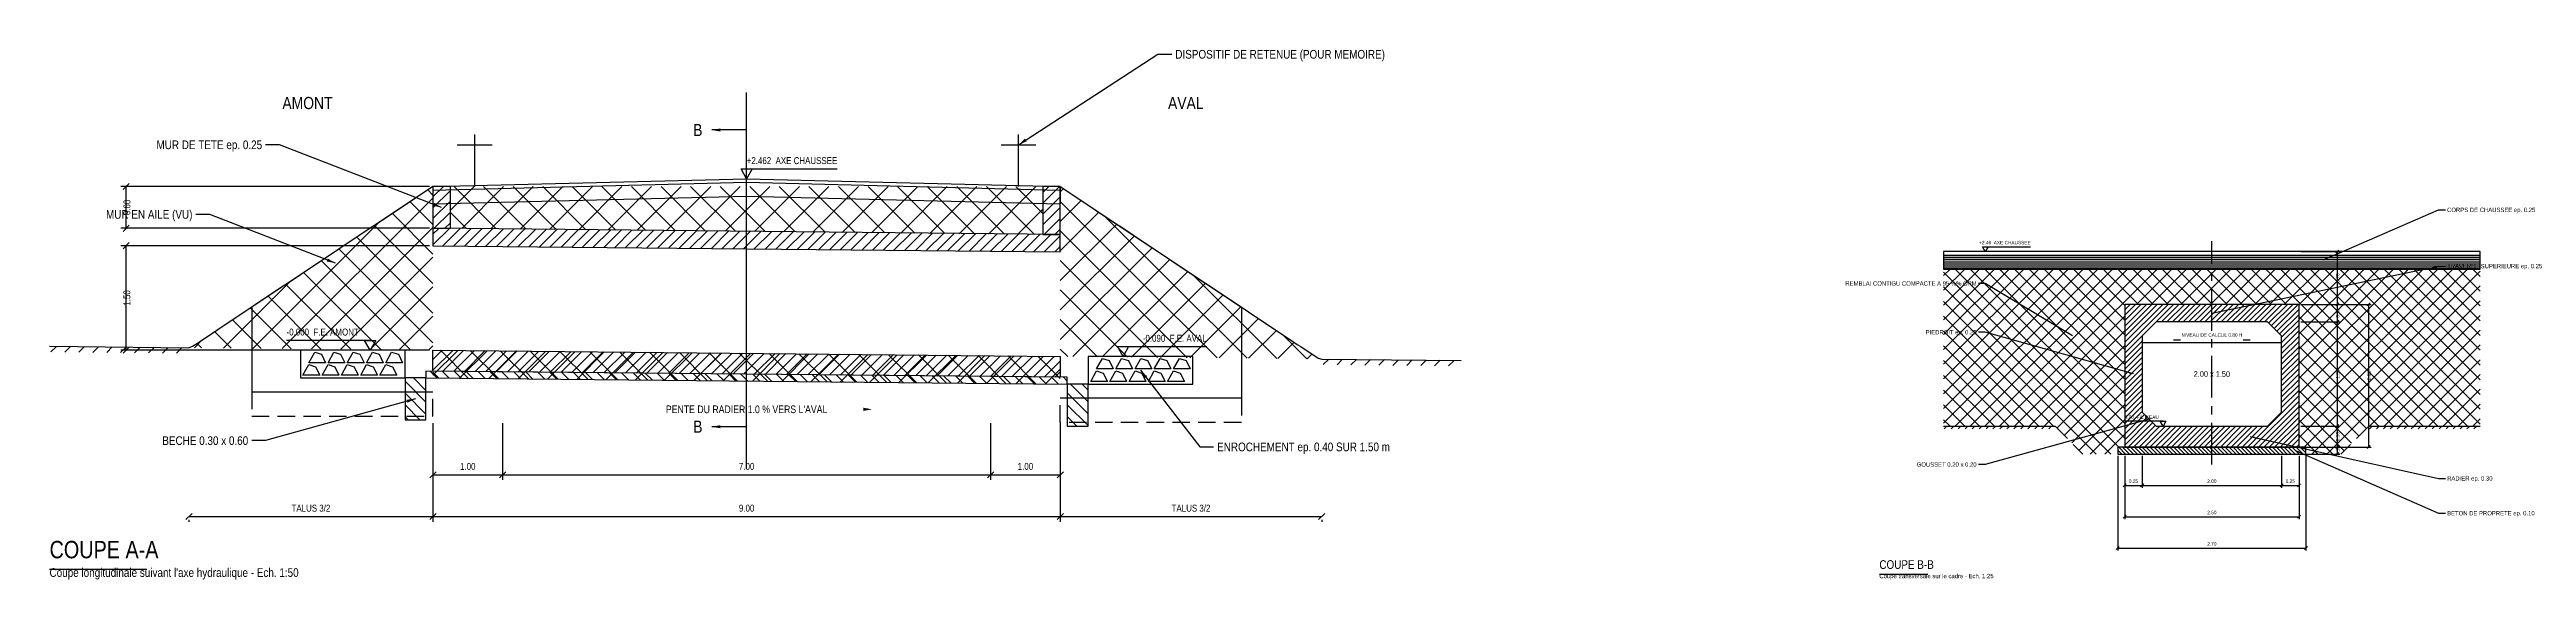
# Model space of a CAD drawing. Extents: x 0 to 110, y 0 to 23.
# Drawn here: x 22.61 to 58.14, y 0 to 7.61 of the extents above; entities that cross this region are included whole.
import ezdxf
from ezdxf.enums import TextEntityAlignment as Align

# ---------------------------------------------------------------- set-up
doc = ezdxf.new("R2010")
doc.units = 0
doc.linetypes.add('AXE', pattern=[0.96, 0.6, -0.12, 0.12, -0.12])
doc.linetypes.add('TIRETS', pattern=[0.37, 0.25, -0.12])
for name, color, linetype in [('01_AXES', 1, 'AXE'), ('02_BETON', 7, 'CONTINUOUS'), ('03_BETON_CACHE', 8, 'TIRETS'), ('04_HACHURES', 9, 'CONTINUOUS'), ('05_TERRAIN', 3, 'CONTINUOUS'), ('06_REMBLAI', 42, 'CONTINUOUS'), ('07_CHAUSSEE', 8, 'CONTINUOUS'), ('10_COTATION', 4, 'CONTINUOUS'), ('11_TEXTE', 7, 'CONTINUOUS'), ('13_EAU', 5, 'CONTINUOUS'), ('14_ENROCHEMENT', 8, 'CONTINUOUS'), ('15_VU_ARRIERE', 8, 'CONTINUOUS')]:
    doc.layers.add(name, color=color, linetype=linetype)
doc.styles.get("Standard").update_dxf_attribs({"font": 'txt', "width": 0.85})

msp = doc.modelspace()

# ---------------------------------------------------------------- linework, layer by layer
at = {"layer": '01_AXES'}
for p, q in [((32.6075, 1.595), (32.6075, 7.0575)), ((32.6075, 6.4575), (32.1075, 6.4575)), ((32.6075, 2.195), (32.6075, 6.4575)), ((53.6275, 1.6525), (53.6275, 4.86)), ((32.6075, 2.195), (32.1075, 2.195))]:
    msp.add_line(p, q, dxfattribs=at)
at = {"layer": '02_BETON'}
for points in [[(28.1075, 5.045), (28.3575, 5.045), (28.3575, 5.645), (28.1075, 5.645)], [(36.8575, 4.955), (37.1075, 4.955), (37.1075, 5.645), (36.8575, 5.645)], [(28.1075, 4.795), (37.1075, 4.705), (37.1075, 4.955), (28.1075, 5.045)], [(52.3775, 1.9025), (54.8775, 1.9025), (54.8775, 3.9525), (52.3775, 3.9525)], [(52.6275, 2.4025), (52.8275, 2.2025), (54.4275, 2.2025), (54.6275, 2.4025), (54.6275, 3.5025), (54.4275, 3.7025), (52.8275, 3.7025), (52.6275, 3.5025)], [(28.1075, 3.295), (37.1075, 3.205), (37.1075, 2.905), (28.1075, 2.995)], [(27.7075, 2.295), (28.0075, 2.295), (28.0075, 2.895), (27.7075, 2.895)], [(28.0075, 2.895), (37.2075, 2.805), (37.2075, 2.905), (28.0075, 2.995)], [(37.2075, 2.205), (37.5075, 2.205), (37.5075, 2.805), (37.2075, 2.805)], [(52.2775, 1.8025), (54.9775, 1.8025), (54.9775, 1.9025), (52.2775, 1.9025)]]:
    msp.add_lwpolyline(points, close=True, dxfattribs=at)
at = {"layer": '03_BETON_CACHE'}
for points in [[(25.509424, 2.695), (25.509424, 2.345), (28.1075, 2.345), (28.1075, 2.695)], [(39.705576, 2.605), (39.705576, 2.255), (37.1075, 2.255), (37.1075, 2.605)], [(51.3775, 2.2025), (51.7775, 1.8025)], [(55.8775, 2.2025), (55.4775, 1.8025)]]:
    msp.add_lwpolyline(points, dxfattribs=at)
at = {"layer": '04_HACHURES'}
for p, q in [((28.1075, 5.495036), (28.257464, 5.645)), ((28.1075, 5.339472), (28.3575, 5.589472)), ((28.1075, 5.183909), (28.3575, 5.433909)), ((36.8575, 5.405036), (37.097464, 5.645)), ((36.8575, 5.560599), (36.941901, 5.645)), ((36.8575, 5.249472), (37.1075, 5.499472)), ((36.8575, 5.093909), (37.1075, 5.343909)), ((28.1075, 4.961028), (28.190641, 5.044169)), ((28.1075, 4.805464), (28.344664, 5.042628)), ((28.124155, 5.045), (28.3575, 5.278345)), ((28.251163, 4.793563), (28.498687, 5.041088)), ((28.279718, 5.045), (28.3575, 5.122782)), ((28.405186, 4.792023), (28.652711, 5.039548)), ((28.559209, 4.790483), (28.806734, 5.038008)), ((28.713232, 4.788943), (28.960757, 5.036467)), ((28.867256, 4.787402), (29.11478, 5.034927)), ((29.021279, 4.785862), (29.268804, 5.033387)), ((29.175302, 4.784322), (29.422827, 5.031847)), ((29.329325, 4.782782), (29.57685, 5.030306)), ((29.483349, 4.781242), (29.730873, 5.028766)), ((29.637372, 4.779701), (29.884897, 5.027226)), ((29.791395, 4.778161), (30.03892, 5.025686)), ((29.945418, 4.776621), (30.192943, 5.024146)), ((30.099442, 4.775081), (30.346966, 5.022605)), ((30.253465, 4.77354), (30.50099, 5.021065)), ((30.407488, 4.772), (30.655013, 5.019525)), ((30.561511, 4.77046), (30.809036, 5.017985)), ((30.715535, 4.76892), (30.963059, 5.016444)), ((30.869558, 4.767379), (31.117083, 5.014904)), ((31.023581, 4.765839), (31.271106, 5.013364)), ((31.177605, 4.764299), (31.425129, 5.011824)), ((31.331628, 4.762759), (31.579153, 5.010283)), ((31.485651, 4.761218), (31.733176, 5.008743)), ((31.639674, 4.759678), (31.887199, 5.007203)), ((31.793698, 4.758138), (32.041222, 5.005663)), ((31.947721, 4.756598), (32.195246, 5.004123)), ((32.101744, 4.755058), (32.349269, 5.002582)), ((32.255767, 4.753517), (32.503292, 5.001042)), ((32.409791, 4.751977), (32.657315, 4.999502)), ((32.563814, 4.750437), (32.811339, 4.997962)), ((32.717837, 4.748897), (32.965362, 4.996421)), ((32.87186, 4.747356), (33.119385, 4.994881)), ((33.025884, 4.745816), (33.273408, 4.993341)), ((33.179907, 4.744276), (33.427432, 4.991801)), ((33.33393, 4.742736), (33.581455, 4.99026)), ((33.487953, 4.741195), (33.735478, 4.98872)), ((33.641977, 4.739655), (33.889501, 4.98718)), ((33.796, 4.738115), (34.043525, 4.98564)), ((33.950023, 4.736575), (34.197548, 4.9841)), ((34.104046, 4.735035), (34.351571, 4.982559)), ((34.25807, 4.733494), (34.505594, 4.981019)), ((34.412093, 4.731954), (34.659618, 4.979479)), ((34.566116, 4.730414), (34.813641, 4.977939)), ((34.720139, 4.728874), (34.967664, 4.976398)), ((34.874163, 4.727333), (35.121687, 4.974858)), ((36.874155, 4.955), (37.1075, 5.188345)), ((37.029718, 4.955), (37.1075, 5.032782)), ((35.028186, 4.725793), (35.275711, 4.973318)), ((35.182209, 4.724253), (35.429734, 4.971778)), ((35.336233, 4.722713), (35.583757, 4.970237)), ((35.490256, 4.721172), (35.737781, 4.968697)), ((35.644279, 4.719632), (35.891804, 4.967157)), ((35.798302, 4.718092), (36.045827, 4.965617)), ((35.952326, 4.716552), (36.19985, 4.964076)), ((36.106349, 4.715012), (36.353874, 4.962536)), ((36.260372, 4.713471), (36.507897, 4.960996)), ((36.414395, 4.711931), (36.66192, 4.959456)), ((36.568419, 4.710391), (36.815943, 4.957916)), ((36.722442, 4.708851), (36.969967, 4.956375)), ((36.876465, 4.70731), (37.1075, 4.938345)), ((37.030488, 4.70577), (37.1075, 4.782782)), ((52.3775, 3.252696), (53.077304, 3.9525)), ((52.3775, 3.330478), (52.999522, 3.9525)), ((52.3775, 3.40826), (52.92174, 3.9525)), ((52.3775, 3.486042), (52.843958, 3.9525)), ((52.3775, 3.563823), (52.766177, 3.9525)), ((52.3775, 3.641605), (52.688395, 3.9525)), ((52.3775, 3.719387), (52.610613, 3.9525)), ((52.3775, 3.797169), (52.532831, 3.9525)), ((52.3775, 3.87495), (52.45505, 3.9525)), ((52.905085, 3.7025), (53.155085, 3.9525)), ((52.982867, 3.7025), (53.232867, 3.9525)), ((53.060649, 3.7025), (53.310649, 3.9525)), ((53.138431, 3.7025), (53.388431, 3.9525)), ((53.216212, 3.7025), (53.466212, 3.9525)), ((53.293994, 3.7025), (53.543994, 3.9525)), ((53.371776, 3.7025), (53.621776, 3.9525)), ((53.449558, 3.7025), (53.699558, 3.9525)), ((53.527339, 3.7025), (53.777339, 3.9525)), ((53.605121, 3.7025), (53.855121, 3.9525)), ((53.682903, 3.7025), (53.932903, 3.9525)), ((53.760685, 3.7025), (54.010685, 3.9525)), ((53.838466, 3.7025), (54.088466, 3.9525)), ((53.916248, 3.7025), (54.166248, 3.9525)), ((53.99403, 3.7025), (54.24403, 3.9525)), ((54.071812, 3.7025), (54.321812, 3.9525)), ((54.149593, 3.7025), (54.399593, 3.9525)), ((54.227375, 3.7025), (54.477375, 3.9525)), ((54.305157, 3.7025), (54.555157, 3.9525)), ((54.382938, 3.7025), (54.632938, 3.9525)), ((54.44411, 3.68589), (54.71072, 3.9525)), ((54.483001, 3.646999), (54.788502, 3.9525)), ((54.521892, 3.608108), (54.866284, 3.9525)), ((54.560783, 3.569217), (54.8775, 3.885935)), ((54.599674, 3.530326), (54.8775, 3.808153)), ((54.6275, 3.480371), (54.8775, 3.730371)), ((54.6275, 3.402589), (54.8775, 3.652589)), ((54.6275, 3.324808), (54.8775, 3.574808)), ((28.1075, 3.161028), (28.240146, 3.293674)), ((28.1075, 3.005464), (28.394169, 3.292133)), ((28.251163, 2.993563), (28.548192, 3.290593)), ((28.405186, 2.992023), (28.702216, 3.289053)), ((28.559209, 2.990483), (28.856239, 3.287513)), ((28.713232, 2.988943), (29.010262, 3.285972)), ((28.867256, 2.987402), (29.164285, 3.284432)), ((29.021279, 2.985862), (29.318309, 3.282892)), ((29.175302, 2.984322), (29.472332, 3.281352)), ((29.329325, 2.982782), (29.626355, 3.279811)), ((29.483349, 2.981242), (29.780378, 3.278271)), ((29.637372, 2.979701), (29.934402, 3.276731)), ((29.791395, 2.978161), (30.088425, 3.275191)), ((29.945418, 2.976621), (30.242448, 3.273651)), ((30.099442, 2.975081), (30.396471, 3.27211)), ((30.253465, 2.97354), (30.550495, 3.27057)), ((30.407488, 2.972), (30.704518, 3.26903)), ((30.561511, 2.97046), (30.858541, 3.26749)), ((30.715535, 2.96892), (31.012564, 3.265949)), ((30.869558, 2.967379), (31.166588, 3.264409)), ((31.023581, 2.965839), (31.320611, 3.262869)), ((31.177605, 2.964299), (31.474634, 3.261329)), ((31.331628, 2.962759), (31.628657, 3.259788)), ((31.485651, 2.961218), (31.782681, 3.258248)), ((31.639674, 2.959678), (31.936704, 3.256708)), ((31.793698, 2.958138), (32.090727, 3.255168)), ((31.947721, 2.956598), (32.244751, 3.253627)), ((32.101744, 2.955058), (32.398774, 3.252087)), ((32.255767, 2.953517), (32.552797, 3.250547)), ((32.409791, 2.951977), (32.70682, 3.249007)), ((32.563814, 2.950437), (32.860844, 3.247467)), ((32.717837, 2.948897), (33.014867, 3.245926)), ((32.87186, 2.947356), (33.16889, 3.244386)), ((33.025884, 2.945816), (33.322913, 3.242846)), ((33.179907, 2.944276), (33.476937, 3.241306)), ((33.33393, 2.942736), (33.63096, 3.239765)), ((33.487953, 2.941195), (33.784983, 3.238225)), ((33.641977, 2.939655), (33.939006, 3.236685)), ((33.796, 2.938115), (34.09303, 3.235145)), ((33.950023, 2.936575), (34.247053, 3.233604)), ((34.104046, 2.935035), (34.401076, 3.232064)), ((34.25807, 2.933494), (34.555099, 3.230524)), ((34.412093, 2.931954), (34.709123, 3.228984)), ((34.566116, 2.930414), (34.863146, 3.227444)), ((34.720139, 2.928874), (35.017169, 3.225903)), ((34.874163, 2.927333), (35.171192, 3.224363)), ((35.028186, 2.925793), (35.325216, 3.222823)), ((35.182209, 2.924253), (35.479239, 3.221283)), ((35.336233, 2.922713), (35.633262, 3.219742)), ((35.490256, 2.921172), (35.787285, 3.218202)), ((35.644279, 2.919632), (35.941309, 3.216662)), ((35.798302, 2.918092), (36.095332, 3.215122)), ((35.952326, 2.916552), (36.249355, 3.213581)), ((36.106349, 2.915012), (36.403379, 3.212041)), ((36.260372, 2.913471), (36.557402, 3.210501)), ((36.414395, 2.911931), (36.711425, 3.208961)), ((36.568419, 2.910391), (36.865448, 3.207421)), ((36.722442, 2.908851), (37.019472, 3.20588)), ((52.3775, 3.174915), (52.6275, 3.424915)), ((52.3775, 3.097133), (52.6275, 3.347133)), ((52.3775, 3.019351), (52.6275, 3.269351)), ((54.6275, 3.247026), (54.8775, 3.497026)), ((54.6275, 3.169244), (54.8775, 3.419244)), ((54.6275, 3.091462), (54.8775, 3.341462)), ((54.6275, 3.013681), (54.8775, 3.263681)), ((28.0075, 2.546926), (27.7075, 2.846926)), ((28.0075, 2.716632), (27.829132, 2.895)), ((28.0075, 2.886338), (27.998838, 2.895)), ((28.170134, 2.893409), (28.069146, 2.994397)), ((28.341516, 2.891732), (28.240529, 2.99272)), ((28.512899, 2.890056), (28.411911, 2.991044)), ((28.684281, 2.888379), (28.583293, 2.989367)), ((28.855663, 2.886703), (28.754675, 2.987691)), ((29.027045, 2.885026), (28.926057, 2.986014)), ((29.198427, 2.88335), (29.09744, 2.984338)), ((29.36981, 2.881673), (29.268822, 2.982661)), ((29.541192, 2.879996), (29.440204, 2.980984)), ((29.712574, 2.87832), (29.611586, 2.979308)), ((29.883956, 2.876643), (29.782968, 2.977631)), ((30.055338, 2.874967), (29.95435, 2.975955)), ((30.226721, 2.87329), (30.125733, 2.974278)), ((30.398103, 2.871614), (30.297115, 2.972602)), ((30.569485, 2.869937), (30.468497, 2.970925)), ((30.740867, 2.868261), (30.639879, 2.969248)), ((30.912249, 2.866584), (30.811261, 2.967572)), ((31.083632, 2.864907), (30.982644, 2.965895)), ((31.255014, 2.863231), (31.154026, 2.964219)), ((31.426396, 2.861554), (31.325408, 2.962542)), ((31.597778, 2.859878), (31.49679, 2.960866)), ((31.76916, 2.858201), (31.668172, 2.959189)), ((31.940543, 2.856525), (31.839555, 2.957513)), ((32.111925, 2.854848), (32.010937, 2.955836)), ((32.283307, 2.853171), (32.182319, 2.954159)), ((32.454689, 2.851495), (32.353701, 2.952483)), ((32.626071, 2.849818), (32.525083, 2.950806)), ((32.797453, 2.848142), (32.696466, 2.94913)), ((32.968836, 2.846465), (32.867848, 2.947453)), ((33.140218, 2.844789), (33.03923, 2.945777)), ((33.3116, 2.843112), (33.210612, 2.9441)), ((33.482982, 2.841435), (33.381994, 2.942423)), ((33.654364, 2.839759), (33.553377, 2.940747)), ((33.825747, 2.838082), (33.724759, 2.93907)), ((33.997129, 2.836406), (33.896141, 2.937394)), ((34.168511, 2.834729), (34.067523, 2.935717)), ((34.339893, 2.833053), (34.238905, 2.934041)), ((34.511275, 2.831376), (34.410287, 2.932364)), ((34.682658, 2.8297), (34.58167, 2.930687)), ((34.85404, 2.828023), (34.753052, 2.929011)), ((35.025422, 2.826346), (34.924434, 2.927334)), ((35.196804, 2.82467), (35.095816, 2.925658)), ((35.368186, 2.822993), (35.267198, 2.923981)), ((35.539569, 2.821317), (35.438581, 2.922305)), ((35.710951, 2.81964), (35.609963, 2.920628)), ((35.882333, 2.817964), (35.781345, 2.918952)), ((36.053715, 2.816287), (35.952727, 2.917275)), ((36.225097, 2.81461), (36.124109, 2.915598)), ((36.39648, 2.812934), (36.295492, 2.913922)), ((36.567862, 2.811257), (36.466874, 2.912245)), ((36.739244, 2.809581), (36.638256, 2.910569)), ((36.910626, 2.807904), (36.809638, 2.908892)), ((36.876465, 2.90731), (37.1075, 3.138345)), ((37.082008, 2.806228), (36.98102, 2.907216)), ((37.030488, 2.90577), (37.1075, 2.982782)), ((37.2075, 2.850442), (37.152403, 2.905539)), ((52.3775, 2.941569), (52.6275, 3.191569)), ((52.3775, 2.863788), (52.6275, 3.113788)), ((52.3775, 2.786006), (52.6275, 3.036006)), ((52.3775, 2.708224), (52.6275, 2.958224)), ((52.3775, 2.630442), (52.6275, 2.880442)), ((54.6275, 2.935899), (54.8775, 3.185899)), ((54.6275, 2.858117), (54.8775, 3.108117)), ((54.6275, 2.780335), (54.8775, 3.030335)), ((54.6275, 2.702554), (54.8775, 2.952554)), ((54.6275, 2.624772), (54.8775, 2.874772)), ((28.0075, 2.377221), (27.7075, 2.677221)), ((27.920015, 2.295), (27.7075, 2.507515)), ((37.5075, 2.380736), (37.2075, 2.680736)), ((37.5075, 2.21103), (37.2075, 2.51103)), ((37.5075, 2.550442), (37.252942, 2.805)), ((37.5075, 2.720147), (37.422647, 2.805)), ((52.3775, 2.552661), (52.6275, 2.802661)), ((52.3775, 2.474879), (52.6275, 2.724879)), ((52.3775, 2.397097), (52.6275, 2.647097)), ((52.3775, 2.319315), (52.6275, 2.569315)), ((52.3775, 2.241534), (52.6275, 2.491534)), ((54.138573, 1.9025), (54.8775, 2.641427)), ((54.216355, 1.9025), (54.8775, 2.563645)), ((54.6275, 2.54699), (54.8775, 2.79699)), ((54.6275, 2.469208), (54.8775, 2.719208)), ((27.75031, 2.295), (27.7075, 2.33781)), ((37.343825, 2.205), (37.2075, 2.341325)), ((52.3775, 2.163752), (52.6275, 2.413752)), ((52.3775, 2.08597), (52.660765, 2.369235)), ((52.3775, 2.008188), (52.699656, 2.330344)), ((52.3775, 1.930407), (52.738547, 2.291453)), ((52.427375, 1.9025), (52.777438, 2.252562)), ((52.505157, 1.9025), (52.816328, 2.213672)), ((52.582938, 1.9025), (52.882938, 2.2025)), ((52.66072, 1.9025), (52.96072, 2.2025)), ((52.738502, 1.9025), (53.038502, 2.2025)), ((52.816284, 1.9025), (53.116284, 2.2025)), ((52.894065, 1.9025), (53.194065, 2.2025)), ((52.971847, 1.9025), (53.271847, 2.2025)), ((53.049629, 1.9025), (53.349629, 2.2025)), ((53.127411, 1.9025), (53.427411, 2.2025)), ((53.205192, 1.9025), (53.505192, 2.2025)), ((53.282974, 1.9025), (53.582974, 2.2025)), ((53.360756, 1.9025), (53.660756, 2.2025)), ((53.438538, 1.9025), (53.738538, 2.2025)), ((53.516319, 1.9025), (53.816319, 2.2025)), ((53.594101, 1.9025), (53.894101, 2.2025)), ((53.671883, 1.9025), (53.971883, 2.2025)), ((53.749665, 1.9025), (54.049665, 2.2025)), ((53.827446, 1.9025), (54.127446, 2.2025)), ((53.905228, 1.9025), (54.205228, 2.2025)), ((53.98301, 1.9025), (54.28301, 2.2025)), ((54.060792, 1.9025), (54.360792, 2.2025)), ((54.294137, 1.9025), (54.8775, 2.485863)), ((54.371919, 1.9025), (54.8775, 2.408081)), ((54.4497, 1.9025), (54.8775, 2.3303)), ((54.527482, 1.9025), (54.8775, 2.252518)), ((54.605264, 1.9025), (54.8775, 2.174736)), ((52.333926, 1.8025), (52.2775, 1.858926)), ((52.390494, 1.8025), (52.290494, 1.9025)), ((52.447063, 1.8025), (52.347063, 1.9025)), ((52.503631, 1.8025), (52.403631, 1.9025)), ((52.5602, 1.8025), (52.4602, 1.9025)), ((52.616768, 1.8025), (52.516768, 1.9025)), ((52.673337, 1.8025), (52.573337, 1.9025)), ((52.729905, 1.8025), (52.629905, 1.9025)), ((52.786474, 1.8025), (52.686474, 1.9025)), ((52.843043, 1.8025), (52.743043, 1.9025)), ((52.899611, 1.8025), (52.799611, 1.9025)), ((52.95618, 1.8025), (52.85618, 1.9025)), ((53.012748, 1.8025), (52.912748, 1.9025)), ((53.069317, 1.8025), (52.969317, 1.9025)), ((53.125885, 1.8025), (53.025885, 1.9025)), ((53.182454, 1.8025), (53.082454, 1.9025)), ((53.239022, 1.8025), (53.139022, 1.9025)), ((53.295591, 1.8025), (53.195591, 1.9025)), ((53.352159, 1.8025), (53.252159, 1.9025)), ((53.408728, 1.8025), (53.308728, 1.9025)), ((53.465297, 1.8025), (53.365297, 1.9025)), ((53.521865, 1.8025), (53.421865, 1.9025)), ((53.578434, 1.8025), (53.478434, 1.9025)), ((53.635002, 1.8025), (53.535002, 1.9025)), ((53.691571, 1.8025), (53.591571, 1.9025)), ((53.748139, 1.8025), (53.648139, 1.9025)), ((53.804708, 1.8025), (53.704708, 1.9025)), ((53.861276, 1.8025), (53.761276, 1.9025)), ((53.917845, 1.8025), (53.817845, 1.9025)), ((53.974413, 1.8025), (53.874413, 1.9025)), ((54.030982, 1.8025), (53.930982, 1.9025)), ((54.087551, 1.8025), (53.987551, 1.9025)), ((54.144119, 1.8025), (54.044119, 1.9025)), ((54.200688, 1.8025), (54.100688, 1.9025)), ((54.257256, 1.8025), (54.157256, 1.9025)), ((54.313825, 1.8025), (54.213825, 1.9025)), ((54.370393, 1.8025), (54.270393, 1.9025)), ((54.426962, 1.8025), (54.326962, 1.9025)), ((54.48353, 1.8025), (54.38353, 1.9025)), ((54.540099, 1.8025), (54.440099, 1.9025)), ((54.596667, 1.8025), (54.496667, 1.9025)), ((54.653236, 1.8025), (54.553236, 1.9025)), ((54.709804, 1.8025), (54.609804, 1.9025)), ((54.766373, 1.8025), (54.666373, 1.9025)), ((54.683046, 1.9025), (54.8775, 2.096954)), ((54.822942, 1.8025), (54.722942, 1.9025)), ((54.760827, 1.9025), (54.8775, 2.019173)), ((54.87951, 1.8025), (54.77951, 1.9025)), ((54.936079, 1.8025), (54.836079, 1.9025)), ((54.838609, 1.9025), (54.8775, 1.941391)), ((54.9775, 1.817647), (54.892647, 1.9025)), ((54.9775, 1.874216), (54.949216, 1.9025))]:
    msp.add_line(p, q, dxfattribs=at)
at = {"layer": '05_TERRAIN'}
for p, q in [((22.7075, 3.349), (22.6275, 3.269)), ((22.9075, 3.347), (22.8275, 3.267)), ((23.1075, 3.345), (23.0275, 3.265)), ((23.3075, 3.343), (23.2275, 3.263)), ((23.5075, 3.341), (23.4275, 3.261)), ((23.7075, 3.339), (23.6275, 3.259)), ((23.9075, 3.337), (23.8275, 3.257)), ((24.1075, 3.335), (24.0275, 3.255)), ((24.3075, 3.333), (24.2275, 3.253)), ((24.5075, 3.331), (24.4275, 3.251)), ((40.9575, 3.1665), (40.8775, 3.0865)), ((41.1575, 3.1645), (41.0775, 3.0845)), ((41.3575, 3.1625), (41.2775, 3.0825)), ((41.5575, 3.1605), (41.4775, 3.0805)), ((41.7575, 3.1585), (41.6775, 3.0785)), ((41.9575, 3.1565), (41.8775, 3.0765)), ((42.1575, 3.1545), (42.0775, 3.0745)), ((42.3575, 3.1525), (42.2775, 3.0725)), ((42.5575, 3.1505), (42.4775, 3.0705)), ((42.7575, 3.1485), (42.6775, 3.0685)), ((49.8275, 2.2025), (49.7875, 2.1625)), ((49.9275, 2.2025), (49.8875, 2.1625)), ((50.0275, 2.2025), (49.9875, 2.1625)), ((50.1275, 2.2025), (50.0875, 2.1625)), ((50.2275, 2.2025), (50.1875, 2.1625)), ((50.3275, 2.2025), (50.2875, 2.1625)), ((50.4275, 2.2025), (50.3875, 2.1625)), ((50.5275, 2.2025), (50.4875, 2.1625)), ((50.6275, 2.2025), (50.5875, 2.1625)), ((50.7275, 2.2025), (50.6875, 2.1625)), ((50.8275, 2.2025), (50.7875, 2.1625)), ((50.9275, 2.2025), (50.8875, 2.1625)), ((51.0275, 2.2025), (50.9875, 2.1625)), ((51.1275, 2.2025), (51.0875, 2.1625)), ((51.2275, 2.2025), (51.1875, 2.1625)), ((51.3275, 2.2025), (51.2875, 2.1625)), ((55.9275, 2.2025), (55.8875, 2.1625)), ((56.0275, 2.2025), (55.9875, 2.1625)), ((56.1275, 2.2025), (56.0875, 2.1625)), ((56.2275, 2.2025), (56.1875, 2.1625)), ((56.3275, 2.2025), (56.2875, 2.1625)), ((56.4275, 2.2025), (56.3875, 2.1625)), ((56.5275, 2.2025), (56.4875, 2.1625)), ((56.6275, 2.2025), (56.5875, 2.1625)), ((56.7275, 2.2025), (56.6875, 2.1625)), ((56.8275, 2.2025), (56.7875, 2.1625)), ((56.9275, 2.2025), (56.8875, 2.1625)), ((57.0275, 2.2025), (56.9875, 2.1625)), ((57.1275, 2.2025), (57.0875, 2.1625)), ((57.2275, 2.2025), (57.1875, 2.1625)), ((57.3275, 2.2025), (57.2875, 2.1625)), ((57.4275, 2.2025), (57.3875, 2.1625))]:
    msp.add_line(p, q, dxfattribs=at)
for points in [[(22.6075, 3.35), (24.6075, 3.33)], [(40.8575, 3.1675), (42.8575, 3.1475)], [(49.7775, 2.2025), (51.3775, 2.2025)], [(55.8775, 2.2025), (57.4775, 2.2025)]]:
    msp.add_lwpolyline(points, dxfattribs=at)
at = {"layer": '06_REMBLAI'}
for p, q in [((25.945248, 3.316623), (28.1075, 5.478874)), ((28.1075, 5.098766), (27.77976, 5.426506)), ((28.1075, 5.52303), (28.034318, 5.596212)), ((28.3575, 5.30461), (28.69789, 5.645)), ((29.016775, 5.038019), (28.409794, 5.645)), ((28.520429, 5.043275), (29.122154, 5.645)), ((29.445579, 5.033479), (28.834058, 5.645)), ((28.940247, 5.03883), (29.546418, 5.645)), ((29.874384, 5.028939), (29.258323, 5.645)), ((29.360066, 5.034385), (29.970682, 5.645)), ((30.303188, 5.024399), (29.682587, 5.645)), ((29.779885, 5.029939), (30.394946, 5.645)), ((30.731992, 5.019858), (30.106851, 5.645)), ((30.199704, 5.025494), (30.81921, 5.645)), ((31.160797, 5.015318), (30.531115, 5.645)), ((30.619523, 5.021049), (31.243474, 5.645)), ((31.589601, 5.010778), (30.955379, 5.645)), ((31.039342, 5.016604), (31.667738, 5.645)), ((32.018405, 5.006237), (31.379643, 5.645)), ((31.459161, 5.012159), (32.092002, 5.645)), ((32.44721, 5.001697), (31.803907, 5.645)), ((31.87898, 5.007714), (32.516266, 5.645)), ((32.876014, 4.997157), (32.228171, 5.645)), ((32.298799, 5.003269), (32.94053, 5.645)), ((33.304818, 4.992617), (32.652435, 5.645)), ((32.718618, 4.998823), (33.364794, 5.645)), ((33.733623, 4.988076), (33.076699, 5.645)), ((33.138437, 4.994378), (33.789058, 5.645)), ((34.162427, 4.983536), (33.500963, 5.645)), ((33.558256, 4.989933), (34.213323, 5.645)), ((34.591231, 4.978996), (33.925227, 5.645)), ((33.978075, 4.985488), (34.637587, 5.645)), ((35.020036, 4.974456), (34.349491, 5.645)), ((34.397894, 4.981043), (35.061851, 5.645)), ((35.44884, 4.969915), (34.773755, 5.645)), ((34.817712, 4.976598), (35.486115, 5.645)), ((35.877645, 4.965375), (35.198019, 5.645)), ((35.237531, 4.972153), (35.910379, 5.645)), ((36.306449, 4.960835), (35.622284, 5.645)), ((35.65735, 4.967707), (36.334643, 5.645)), ((36.735253, 4.956294), (36.046548, 5.645)), ((36.077169, 4.963262), (36.758907, 5.645)), ((36.8575, 5.258312), (36.470812, 5.645)), ((37.1075, 5.569329), (37.152903, 5.614732)), ((37.1075, 5.145065), (37.407461, 5.445026)), ((39.357577, 3.182499), (37.1075, 5.432576)), ((25.525185, 3.320823), (27.333084, 5.128723)), ((26.365312, 3.312422), (28.1075, 5.05461)), ((28.1075, 4.250238), (27.270643, 5.087095)), ((28.1075, 4.674502), (27.525201, 5.256801)), ((28.587971, 5.04256), (28.3575, 5.27303)), ((36.496988, 4.958817), (36.8575, 5.319329)), ((37.1075, 4.720801), (37.662019, 5.27532)), ((37.1075, 4.296537), (37.916578, 5.105615)), ((38.929027, 3.186785), (37.1075, 5.008312)), ((39.786126, 3.178214), (37.743019, 5.22132)), ((28.1075, 3.40171), (26.761526, 4.747684)), ((26.785375, 3.308221), (28.1075, 4.630346)), ((28.1075, 3.825974), (27.016084, 4.91739)), ((37.1075, 3.872273), (38.171136, 4.935909)), ((37.1075, 3.448009), (38.425695, 4.766203)), ((25.105121, 3.325024), (26.060292, 4.280195)), ((27.358189, 3.302493), (26.252409, 4.408273)), ((27.786738, 3.298208), (26.506968, 4.577978)), ((38.500477, 3.19107), (37.1075, 4.584048)), ((37.286961, 3.203205), (38.680253, 4.596498)), ((37.707024, 3.199005), (38.934812, 4.426792)), ((40.214676, 3.173928), (39.015812, 4.372792)), ((49.7775, 2.245319), (51.992181, 4.46)), ((49.7775, 2.457451), (51.780049, 4.46)), ((49.7775, 2.669583), (51.567917, 4.46)), ((49.7775, 2.881715), (51.355785, 4.46)), ((49.7775, 3.093847), (51.143653, 4.46)), ((49.7775, 3.305979), (50.931521, 4.46)), ((49.7775, 3.518111), (50.719389, 4.46)), ((49.7775, 3.730243), (50.507257, 4.46)), ((49.7775, 3.942376), (50.295124, 4.46)), ((49.7775, 4.154508), (50.082992, 4.46)), ((49.7775, 4.36664), (49.87086, 4.46)), ((52.292181, 1.9025), (49.7775, 4.417181)), ((49.946813, 2.2025), (52.204313, 4.46)), ((52.3775, 2.029313), (49.946813, 4.46)), ((50.158945, 2.2025), (52.416445, 4.46)), ((52.3775, 2.241445), (50.158945, 4.46)), ((50.371077, 2.2025), (52.628577, 4.46)), ((52.3775, 2.453577), (50.371077, 4.46)), ((50.583209, 2.2025), (52.840709, 4.46)), ((52.3775, 2.665709), (50.583209, 4.46)), ((52.3775, 2.877841), (50.795341, 4.46)), ((52.3775, 3.089973), (51.007473, 4.46)), ((52.3775, 3.302105), (51.219605, 4.46)), ((52.3775, 3.514237), (51.431737, 4.46)), ((52.3775, 3.726369), (51.643869, 4.46)), ((52.3775, 3.938501), (51.856001, 4.46)), ((52.575633, 3.9525), (52.068133, 4.46)), ((52.787765, 3.9525), (52.280265, 4.46)), ((52.999897, 3.9525), (52.492397, 4.46)), ((52.545341, 3.9525), (53.052841, 4.46)), ((53.212029, 3.9525), (52.704529, 4.46)), ((52.757473, 3.9525), (53.264973, 4.46)), ((53.424161, 3.9525), (52.916661, 4.46)), ((52.969605, 3.9525), (53.477105, 4.46)), ((53.636293, 3.9525), (53.128793, 4.46)), ((53.181737, 3.9525), (53.689237, 4.46)), ((53.848425, 3.9525), (53.340925, 4.46)), ((53.393869, 3.9525), (53.901369, 4.46)), ((54.060557, 3.9525), (53.553057, 4.46)), ((53.606001, 3.9525), (54.113501, 4.46)), ((54.272689, 3.9525), (53.765189, 4.46)), ((53.818133, 3.9525), (54.325633, 4.46)), ((54.484821, 3.9525), (53.977321, 4.46)), ((54.030265, 3.9525), (54.537765, 4.46)), ((54.696953, 3.9525), (54.189453, 4.46)), ((54.242397, 3.9525), (54.749897, 4.46)), ((56.659086, 2.2025), (54.401586, 4.46)), ((54.454529, 3.9525), (54.962029, 4.46)), ((56.871218, 2.2025), (54.613718, 4.46)), ((54.666661, 3.9525), (55.174161, 4.46)), ((57.08335, 2.2025), (54.82585, 4.46)), ((54.8775, 2.042018), (57.295482, 4.46)), ((54.8775, 2.25415), (57.08335, 4.46)), ((54.8775, 2.466282), (56.871218, 4.46)), ((54.8775, 2.678414), (56.659086, 4.46)), ((54.8775, 2.890547), (56.446953, 4.46)), ((54.8775, 3.102679), (56.234821, 4.46)), ((54.8775, 3.314811), (56.022689, 4.46)), ((54.8775, 3.526943), (55.810557, 4.46)), ((54.8775, 3.739075), (55.598425, 4.46)), ((54.8775, 3.951207), (55.386293, 4.46)), ((54.950114, 1.9025), (57.4775, 4.429886)), ((57.295482, 2.2025), (55.037982, 4.46)), ((57.4775, 2.232614), (55.250114, 4.46)), ((57.4775, 2.444746), (55.462246, 4.46)), ((57.4775, 2.656878), (55.674378, 4.46)), ((57.4775, 2.86901), (55.88651, 4.46)), ((57.4775, 3.081142), (56.098642, 4.46)), ((57.4775, 3.293274), (56.310774, 4.46)), ((57.4775, 3.505406), (56.522906, 4.46)), ((57.4775, 3.717538), (56.735038, 4.46)), ((57.4775, 3.92967), (56.94717, 4.46)), ((57.4775, 4.141802), (57.159302, 4.46)), ((57.4775, 4.353934), (57.371434, 4.46)), ((26.50109, 3.311064), (25.743292, 4.068861)), ((26.929639, 3.306779), (25.997851, 4.238567)), ((27.205438, 3.304021), (28.1075, 4.206082)), ((38.071928, 3.195356), (37.1075, 4.159784)), ((38.127088, 3.194804), (39.18937, 4.257087)), ((38.547151, 3.190603), (39.443929, 4.087381)), ((38.967215, 3.186403), (39.698487, 3.917675)), ((52.180049, 1.8025), (49.7775, 4.205049)), ((51.967917, 1.8025), (49.7775, 3.992917)), ((55.062246, 1.8025), (57.4775, 4.217754)), ((55.274378, 1.8025), (57.4775, 4.005622)), ((25.215441, 3.323921), (24.979617, 3.559745)), ((25.64399, 3.319635), (25.234175, 3.72945)), ((26.07254, 3.31535), (25.488734, 3.899156)), ((27.625502, 3.29982), (28.1075, 3.781818)), ((37.643378, 3.199641), (37.1075, 3.735519)), ((39.387278, 3.182202), (39.953045, 3.74797)), ((39.807341, 3.178002), (40.207604, 3.578264)), ((51.355785, 2.2025), (49.7775, 3.780785)), ((51.143653, 2.2025), (49.7775, 3.568653)), ((50.795341, 2.2025), (52.3775, 3.784659)), ((51.007473, 2.2025), (52.3775, 3.572527)), ((56.446953, 2.2025), (54.8775, 3.771953)), ((56.234821, 2.2025), (54.8775, 3.559821)), ((55.88651, 2.2025), (57.4775, 3.79349)), ((56.098642, 2.2025), (57.4775, 3.581358)), ((24.685058, 3.329224), (24.7875, 3.431667)), ((24.786891, 3.328206), (24.725058, 3.390039)), ((28.045565, 3.295619), (28.1075, 3.357554)), ((28.1075, 2.93329), (28.465629, 3.291419)), ((28.619328, 2.889882), (28.215288, 3.293922)), ((28.489653, 2.891178), (28.885692, 3.287218)), ((29.047878, 2.885596), (28.643837, 3.289637)), ((28.909716, 2.886978), (29.305756, 3.283017)), ((29.476427, 2.881311), (29.072387, 3.285351)), ((29.329779, 2.882777), (29.725819, 3.278817)), ((29.904977, 2.877025), (29.500937, 3.281066)), ((29.749843, 2.878577), (30.145882, 3.274616)), ((30.333527, 2.87274), (29.929486, 3.27678)), ((30.169906, 2.874376), (30.565946, 3.270416)), ((30.762076, 2.868454), (30.358036, 3.272495)), ((30.58997, 2.870175), (30.986009, 3.266215)), ((31.190626, 2.864169), (30.786585, 3.268209)), ((31.010033, 2.865975), (31.406073, 3.262014)), ((31.619175, 2.859883), (31.215135, 3.263924)), ((31.430097, 2.861774), (31.826136, 3.257814)), ((32.047725, 2.855598), (31.643684, 3.259638)), ((31.85016, 2.857573), (32.2462, 3.253613)), ((32.476274, 2.851312), (32.072234, 3.255353)), ((32.270223, 2.853373), (32.666263, 3.249412)), ((32.904824, 2.847027), (32.500783, 3.251067)), ((32.690287, 2.849172), (33.086326, 3.245212)), ((33.333373, 2.842741), (32.929333, 3.246782)), ((33.11035, 2.844971), (33.50639, 3.241011)), ((33.761923, 2.838456), (33.357883, 3.242496)), ((33.530414, 2.840771), (33.926453, 3.23681)), ((34.190473, 2.83417), (33.786432, 3.238211)), ((33.950477, 2.83657), (34.346517, 3.23261)), ((34.619022, 2.829885), (34.214982, 3.233925)), ((34.370541, 2.83237), (34.76658, 3.228409)), ((35.047572, 2.825599), (34.643531, 3.22964)), ((34.790604, 2.828169), (35.186644, 3.224209)), ((35.476121, 2.821314), (35.072081, 3.225354)), ((35.210667, 2.823968), (35.606707, 3.220008)), ((35.904671, 2.817028), (35.50063, 3.221069)), ((35.630731, 2.819768), (36.026771, 3.215807)), ((36.33322, 2.812743), (35.92918, 3.216783)), ((36.050794, 2.815567), (36.446834, 3.211607)), ((36.76177, 2.808457), (36.35773, 3.212498)), ((36.470858, 2.811366), (36.866897, 3.207406)), ((37.1075, 2.886991), (36.786279, 3.208212)), ((37.214829, 3.203927), (37.1075, 3.311255)), ((40.227405, 3.173801), (40.462162, 3.408558)), ((40.643225, 3.169643), (40.288604, 3.524264)), ((40.647468, 3.1696), (40.716721, 3.238853)), ((50.931521, 2.2025), (49.7775, 3.356521)), ((51.219605, 2.2025), (52.3775, 3.360395)), ((56.022689, 2.2025), (54.8775, 3.347689)), ((56.310774, 2.2025), (57.4775, 3.369226)), ((28.190779, 2.894167), (28.1075, 2.977446)), ((36.890921, 2.807166), (37.1075, 3.023745)), ((50.719389, 2.2025), (49.7775, 3.144389)), ((50.507257, 2.2025), (49.7775, 2.932257)), ((51.404619, 2.175381), (52.3775, 3.148263)), ((51.510685, 2.069315), (52.3775, 2.936131)), ((55.844029, 2.169029), (54.8775, 3.135557)), ((55.737963, 2.062963), (54.8775, 2.923425)), ((56.522906, 2.2025), (57.4775, 3.157094)), ((56.735038, 2.2025), (57.4775, 2.944962)), ((50.295124, 2.2025), (49.7775, 2.720124)), ((50.082992, 2.2025), (49.7775, 2.507992)), ((51.616751, 1.963249), (52.3775, 2.723999)), ((51.722817, 1.857183), (52.3775, 2.511867)), ((55.631897, 1.956897), (54.8775, 2.711293)), ((55.525831, 1.850831), (54.8775, 2.499161)), ((56.94717, 2.2025), (57.4775, 2.73283)), ((57.159302, 2.2025), (57.4775, 2.520698)), ((49.87086, 2.2025), (49.7775, 2.29586)), ((51.880265, 1.8025), (52.3775, 2.299735)), ((55.362029, 1.8025), (54.8775, 2.287029)), ((57.371434, 2.2025), (57.4775, 2.308566)), ((52.092397, 1.8025), (52.3775, 2.087603)), ((55.149897, 1.8025), (54.8775, 2.074897))]:
    msp.add_line(p, q, dxfattribs=at)
for points in [[(28.1075, 5.645), (28.0575, 5.611667), (28.0075, 5.578333), (27.9575, 5.545), (27.9075, 5.511667), (27.8575, 5.478333), (27.8075, 5.445), (27.7575, 5.411667), (27.7075, 5.378333), (27.6575, 5.345), (27.6075, 5.311667), (27.5575, 5.278333), (27.5075, 5.245), (27.4575, 5.211667), (27.4075, 5.178333), (27.3575, 5.145), (27.3075, 5.111667), (27.2575, 5.078333), (27.2075, 5.045), (27.1575, 5.011667), (27.1075, 4.978333), (27.0575, 4.945), (27.0075, 4.911667), (26.9575, 4.878333), (26.9075, 4.845), (26.8575, 4.811667), (26.8075, 4.778333), (26.7575, 4.745), (26.7075, 4.711667), (26.6575, 4.678333), (26.6075, 4.645), (26.5575, 4.611667), (26.5075, 4.578333), (26.4575, 4.545), (26.4075, 4.511667), (26.3575, 4.478333), (26.3075, 4.445), (26.2575, 4.411667), (26.2075, 4.378333), (26.1575, 4.345), (26.1075, 4.311667), (26.0575, 4.278333), (26.0075, 4.245), (25.9575, 4.211667), (25.9075, 4.178333), (25.8575, 4.145), (25.8075, 4.111667), (25.7575, 4.078333), (25.7075, 4.045), (25.6575, 4.011667), (25.6075, 3.978333), (25.5575, 3.945), (25.5075, 3.911667), (25.4575, 3.878333), (25.4075, 3.845), (25.3575, 3.811667), (25.3075, 3.778333), (25.2575, 3.745), (25.2075, 3.711667), (25.1575, 3.678333), (25.1075, 3.645), (25.0575, 3.611667), (25.0075, 3.578333), (24.9575, 3.545), (24.9075, 3.511667), (24.8575, 3.478333), (24.8075, 3.445), (24.7575, 3.411667), (24.7075, 3.378333), (24.6575, 3.345), (24.6075, 3.33)], [(37.1075, 5.645), (37.1575, 5.611667), (37.2075, 5.578333), (37.2575, 5.545), (37.3075, 5.511667), (37.3575, 5.478333), (37.4075, 5.445), (37.4575, 5.411667), (37.5075, 5.378333), (37.5575, 5.345), (37.6075, 5.311667), (37.6575, 5.278333), (37.7075, 5.245), (37.7575, 5.211667), (37.8075, 5.178333), (37.8575, 5.145), (37.9075, 5.111667), (37.9575, 5.078333), (38.0075, 5.045), (38.0575, 5.011667), (38.1075, 4.978333), (38.1575, 4.945), (38.2075, 4.911667), (38.2575, 4.878333), (38.3075, 4.845), (38.3575, 4.811667), (38.4075, 4.778333), (38.4575, 4.745), (38.5075, 4.711667), (38.5575, 4.678333), (38.6075, 4.645), (38.6575, 4.611667), (38.7075, 4.578333), (38.7575, 4.545), (38.8075, 4.511667), (38.8575, 4.478333), (38.9075, 4.445), (38.9575, 4.411667), (39.0075, 4.378333), (39.0575, 4.345), (39.1075, 4.311667), (39.1575, 4.278333), (39.2075, 4.245), (39.2575, 4.211667), (39.3075, 4.178333), (39.3575, 4.145), (39.4075, 4.111667), (39.4575, 4.078333), (39.5075, 4.045), (39.5575, 4.011667), (39.6075, 3.978333), (39.6575, 3.945), (39.7075, 3.911667), (39.7575, 3.878333), (39.8075, 3.845), (39.8575, 3.811667), (39.9075, 3.778333), (39.9575, 3.745), (40.0075, 3.711667), (40.0575, 3.678333), (40.1075, 3.645), (40.1575, 3.611667), (40.2075, 3.578333), (40.2575, 3.545), (40.3075, 3.511667), (40.3575, 3.478333), (40.4075, 3.445), (40.4575, 3.411667), (40.5075, 3.378333), (40.5575, 3.345), (40.6075, 3.311667), (40.6575, 3.278333), (40.7075, 3.245), (40.7575, 3.211667), (40.8075, 3.178333), (40.8575, 3.1675)]]:
    msp.add_lwpolyline(points, dxfattribs=at)
at = {"layer": '07_CHAUSSEE'}
for p, q in [((28.4575, 6.245), (28.9575, 6.245)), ((28.7075, 5.645), (28.7075, 6.395)), ((36.2575, 6.245), (36.7575, 6.245)), ((36.5075, 5.645), (36.5075, 6.395)), ((28.1075, 5.645), (28.1075, 5.395)), ((37.1075, 5.645), (37.1075, 5.395)), ((49.7775, 4.66), (57.4775, 4.66)), ((49.7775, 4.655), (57.4775, 4.655)), ((49.7775, 4.625), (57.4775, 4.625)), ((49.7775, 4.595), (57.4775, 4.595)), ((49.7775, 4.565), (57.4775, 4.565)), ((49.7775, 4.535), (57.4775, 4.535)), ((49.7775, 4.505), (57.4775, 4.505)), ((49.7775, 4.475), (57.4775, 4.475))]:
    msp.add_line(p, q, dxfattribs=at)
for points in [[(28.1075, 5.645), (32.6075, 5.7575), (37.1075, 5.645)], [(28.1075, 5.595), (32.6075, 5.7075), (37.1075, 5.595)], [(28.1075, 5.395), (32.6075, 5.5075), (37.1075, 5.395)]]:
    msp.add_lwpolyline(points, dxfattribs=at)
msp.add_lwpolyline([(49.7775, 4.46), (57.4775, 4.46), (57.4775, 4.71), (49.7775, 4.71)], close=True, dxfattribs=at)
at = {"layer": '10_COTATION'}
for p, q in [((23.663306, 5.600806), (23.751694, 5.689194)), ((32.6075, 5.8975), (33.9075, 5.8975)), ((28.0575, 5.645), (23.6325, 5.645)), ((23.7075, 5.045), (23.7075, 5.645)), ((28.0575, 5.045), (23.6325, 5.045)), ((23.663306, 5.000806), (23.751694, 5.089194)), ((28.0575, 4.795), (23.6325, 4.795)), ((23.663306, 4.750806), (23.751694, 4.839194)), ((23.7075, 3.295), (23.7075, 4.795)), ((50.3775, 4.78), (51.0275, 4.78)), ((54.9025, 4.71), (55.465, 4.71)), ((55.405403, 4.687903), (55.449597, 4.732097)), ((55.4275, 3.9525), (55.4275, 4.71)), ((54.9025, 3.9525), (55.465, 3.9525)), ((54.9025, 3.9525), (55.915, 3.9525)), ((54.9025, 3.9525), (55.465, 3.9525)), ((55.405403, 3.930403), (55.449597, 3.974597)), ((55.405403, 3.930403), (55.449597, 3.974597)), ((55.4275, 3.7025), (55.4275, 3.9525)), ((55.855403, 3.930403), (55.899597, 3.974597)), ((55.8775, 1.9025), (55.8775, 3.9525)), ((54.9025, 3.7025), (55.465, 3.7025)), ((54.9025, 3.7025), (55.465, 3.7025)), ((55.405403, 3.680403), (55.449597, 3.724597)), ((55.405403, 3.680403), (55.449597, 3.724597)), ((55.4275, 2.2025), (55.4275, 3.7025)), ((28.0575, 3.295), (23.6325, 3.295)), ((23.663306, 3.250806), (23.751694, 3.339194)), ((27.2075, 3.435), (26.0075, 3.435)), ((38.0075, 3.345), (39.2075, 3.345)), ((28.1075, 2.245), (28.1075, 1.43)), ((28.1075, 2.245), (28.1075, 0.83)), ((29.1075, 2.245), (29.1075, 1.43)), ((29.1075, 2.245), (29.1075, 1.43)), ((36.1075, 2.245), (36.1075, 1.43)), ((36.1075, 2.245), (36.1075, 1.43)), ((37.1075, 2.245), (37.1075, 1.43)), ((37.1075, 2.245), (37.1075, 0.83)), ((52.9275, 2.2725), (52.3775, 2.2725)), ((54.9025, 2.2025), (55.465, 2.2025)), ((54.9025, 2.2025), (55.465, 2.2025)), ((55.405403, 2.180403), (55.449597, 2.224597)), ((55.405403, 2.180403), (55.449597, 2.224597)), ((55.4275, 1.9025), (55.4275, 2.2025)), ((52.2775, 1.7775), (52.2775, 0.415)), ((52.3775, 1.7775), (52.3775, 1.315)), ((52.3775, 1.7775), (52.3775, 0.865)), ((52.6275, 1.7775), (52.6275, 1.315)), ((52.6275, 1.7775), (52.6275, 1.315)), ((54.6275, 1.7775), (54.6275, 1.315)), ((54.6275, 1.7775), (54.6275, 1.315)), ((54.8775, 1.7775), (54.8775, 1.315)), ((54.8775, 1.7775), (54.8775, 0.865)), ((54.9025, 1.9025), (55.465, 1.9025)), ((54.9025, 1.9025), (55.915, 1.9025)), ((54.9025, 1.9025), (55.465, 1.9025)), ((54.9025, 1.8025), (55.465, 1.8025)), ((54.9775, 1.7775), (54.9775, 0.415)), ((55.405403, 1.880403), (55.449597, 1.924597)), ((55.405403, 1.880403), (55.449597, 1.924597)), ((55.405403, 1.780403), (55.449597, 1.824597)), ((55.4275, 1.8025), (55.4275, 1.9025)), ((55.855403, 1.880403), (55.899597, 1.924597)), ((28.063306, 1.460806), (28.151694, 1.549194)), ((28.1075, 1.505), (29.1075, 1.505)), ((29.063306, 1.460806), (29.151694, 1.549194)), ((29.063306, 1.460806), (29.151694, 1.549194)), ((29.1075, 1.505), (36.1075, 1.505)), ((36.063306, 1.460806), (36.151694, 1.549194)), ((36.063306, 1.460806), (36.151694, 1.549194)), ((36.1075, 1.505), (37.1075, 1.505)), ((37.063306, 1.460806), (37.151694, 1.549194)), ((52.355403, 1.330403), (52.399597, 1.374597)), ((52.3775, 1.3525), (52.6275, 1.3525)), ((52.605403, 1.330403), (52.649597, 1.374597)), ((52.605403, 1.330403), (52.649597, 1.374597)), ((52.6275, 1.3525), (54.6275, 1.3525)), ((54.605403, 1.330403), (54.649597, 1.374597)), ((54.605403, 1.330403), (54.649597, 1.374597)), ((54.6275, 1.3525), (54.8775, 1.3525)), ((54.855403, 1.330403), (54.899597, 1.374597)), ((24.563306, 0.860806), (24.651694, 0.949194)), ((24.6075, 0.905), (28.1075, 0.905)), ((24.6075, 0.855), (24.6075, 0.83)), ((28.063306, 0.860806), (28.151694, 0.949194)), ((28.063306, 0.860806), (28.151694, 0.949194)), ((28.1075, 0.905), (37.1075, 0.905)), ((28.1075, 0.855), (28.1075, 0.83)), ((37.063306, 0.860806), (37.151694, 0.949194)), ((37.063306, 0.860806), (37.151694, 0.949194)), ((37.1075, 0.905), (40.8575, 0.905)), ((37.1075, 0.855), (37.1075, 0.83)), ((40.813306, 0.860806), (40.901694, 0.949194)), ((40.8575, 0.855), (40.8575, 0.83)), ((52.355403, 0.880403), (52.399597, 0.924597)), ((52.3775, 0.9025), (54.8775, 0.9025)), ((54.855403, 0.880403), (54.899597, 0.924597)), ((52.255403, 0.430403), (52.299597, 0.474597)), ((52.2775, 0.4525), (54.9775, 0.4525)), ((54.955403, 0.430403), (54.999597, 0.474597))]:
    msp.add_line(p, q, dxfattribs=at)
for points in [[(32.5275, 5.8975), (32.6875, 5.8975), (32.6075, 5.7575)], [(50.3375, 4.78), (50.4175, 4.78), (50.3775, 4.71)], [(27.1275, 3.435), (27.2875, 3.435), (27.2075, 3.295)], [(37.9275, 3.345), (38.0875, 3.345), (38.0075, 3.205)], [(52.8875, 2.2725), (52.9675, 2.2725), (52.9275, 2.2025)]]:
    msp.add_lwpolyline(points, close=True, dxfattribs=at)
at = {"layer": '11_TEXTE'}
for p, q in [((36.5075, 6.245), (38.5075, 7.545)), ((38.5075, 7.545), (38.7075, 7.545)), ((25.9075, 6.245), (25.7075, 6.245)), ((28.2325, 5.345), (25.9075, 6.245)), ((24.9075, 5.245), (24.7075, 5.245)), ((26.7075, 4.545), (24.9075, 5.245)), ((55.2275, 4.59), (56.8775, 5.31)), ((56.8775, 5.31), (56.9775, 5.31)), ((53.6275, 3.8275), (56.8775, 4.5025)), ((56.8775, 4.5025), (56.9775, 4.5025)), ((50.3775, 4.2525), (50.2775, 4.2525)), ((51.6275, 3.5025), (50.3775, 4.2525)), ((50.3775, 3.5525), (50.2775, 3.5525)), ((52.5025, 2.9525), (50.3775, 3.5525)), ((38.2575, 3.005), (39.1075, 1.905)), ((27.8575, 2.595), (25.7075, 1.995)), ((52.7275, 2.3025), (50.3775, 1.6525)), ((25.7075, 1.995), (25.5075, 1.995)), ((39.1075, 1.905), (39.3075, 1.905)), ((54.1775, 2.0525), (56.8775, 1.4525)), ((54.8275, 1.8525), (56.8775, 0.9525)), ((50.3775, 1.6525), (50.2775, 1.6525)), ((56.8775, 1.4525), (56.9775, 1.4525)), ((56.8775, 0.9525), (56.9775, 0.9525)), ((22.6075, 0.15), (24.0025, 0.15)), ((48.8575, 0.075), (49.555, 0.075))]:
    msp.add_line(p, q, dxfattribs=at)
for points in [[(32.1075, 6.4575), (32.2325, 6.435), (32.2325, 6.48)], [(36.5075, 6.245), (36.624568, 6.294259), (36.600043, 6.331989)], [(28.2325, 5.345), (28.124051, 5.411107), (28.107807, 5.369141)], [(55.2275, 4.59), (55.289283, 4.604685), (55.280284, 4.625308)], [(26.7075, 4.545), (26.599154, 4.611276), (26.582844, 4.569336)], [(53.6275, 3.8275), (53.690982, 3.829195), (53.686406, 3.851224)], [(51.6275, 3.5025), (51.579695, 3.544303), (51.568119, 3.525009)], [(38.2575, 3.005), (38.316127, 2.892332), (38.351735, 2.919847)], [(52.5025, 2.9525), (52.445409, 2.98031), (52.439295, 2.958656)], [(27.8575, 2.595), (27.731052, 2.583072), (27.743148, 2.539728)], [(32.1075, 2.195), (32.2325, 2.1725), (32.2325, 2.2175)], [(34.4075, 2.445), (34.2825, 2.4675), (34.2825, 2.4225)], [(52.7275, 2.3025), (52.664263, 2.296681), (52.670261, 2.274995)], [(54.1775, 2.0525), (54.236071, 2.02796), (54.240952, 2.049924)], [(54.8275, 1.8525), (54.880205, 1.817075), (54.88925, 1.837677)]]:
    msp.add_solid(points, dxfattribs=at)
at = {"layer": '13_EAU'}
for p, q in [((52.6275, 3.4025), (54.6275, 3.4025)), ((53.0775, 3.4425), (53.1775, 3.4425)), ((54.0775, 3.4425), (54.1775, 3.4425))]:
    msp.add_line(p, q, dxfattribs=at)
at = {"layer": '14_ENROCHEMENT'}
for points in [[(26.2075, 2.895), (27.7075, 2.895), (27.7075, 3.295), (26.2075, 3.295)], [(26.3275, 3.115), (26.4115, 3.267), (26.5075, 3.235), (26.5675, 3.115)], [(26.6035, 3.115), (26.6875, 3.267), (26.7835, 3.235), (26.8435, 3.115)], [(26.8795, 3.115), (26.9635, 3.267), (27.0595, 3.235), (27.1195, 3.115)], [(27.1555, 3.115), (27.2395, 3.267), (27.3355, 3.235), (27.3955, 3.115)], [(27.4315, 3.115), (27.5155, 3.267), (27.6115, 3.235), (27.6715, 3.115)], [(37.5075, 2.805), (39.0075, 2.805), (39.0075, 3.205), (37.5075, 3.205)], [(26.2435, 2.935), (26.3275, 3.087), (26.4235, 3.055), (26.4835, 2.935)], [(26.5195, 2.935), (26.6035, 3.087), (26.6995, 3.055), (26.7595, 2.935)], [(26.7955, 2.935), (26.8795, 3.087), (26.9755, 3.055), (27.0355, 2.935)], [(27.0715, 2.935), (27.1555, 3.087), (27.2515, 3.055), (27.3115, 2.935)], [(27.3475, 2.935), (27.4315, 3.087), (27.5275, 3.055), (27.5875, 2.935)], [(37.5435, 2.845), (37.6275, 2.997), (37.7235, 2.965), (37.7835, 2.845)], [(37.6275, 3.025), (37.7115, 3.177), (37.8075, 3.145), (37.8675, 3.025)], [(37.8195, 2.845), (37.9035, 2.997), (37.9995, 2.965), (38.0595, 2.845)], [(37.9035, 3.025), (37.9875, 3.177), (38.0835, 3.145), (38.1435, 3.025)], [(38.0955, 2.845), (38.1795, 2.997), (38.2755, 2.965), (38.3355, 2.845)], [(38.1795, 3.025), (38.2635, 3.177), (38.3595, 3.145), (38.4195, 3.025)], [(38.3715, 2.845), (38.4555, 2.997), (38.5515, 2.965), (38.6115, 2.845)], [(38.4555, 3.025), (38.5395, 3.177), (38.6355, 3.145), (38.6955, 3.025)], [(38.6475, 2.845), (38.7315, 2.997), (38.8275, 2.965), (38.8875, 2.845)], [(38.7315, 3.025), (38.8155, 3.177), (38.9115, 3.145), (38.9715, 3.025)]]:
    msp.add_lwpolyline(points, close=True, dxfattribs=at)
at = {"layer": '15_VU_ARRIERE'}
for points in [[(28.1075, 5.645), (25.509424, 3.912949), (25.509424, 2.695), (28.1075, 2.695)], [(37.1075, 5.645), (39.705576, 3.912949), (39.705576, 2.605), (37.1075, 2.605)]]:
    msp.add_lwpolyline(points, dxfattribs=at)

# ---------------------------------------------------------------- texts
at = {"layer": '10_COTATION', "width": 0.85}
for s, height, p in [('+2.462  AXE CHAUSSEE', 0.1, (33.9075, 5.9375)), ('+2.46  AXE CHAUSSEE', 0.05, (51.0275, 4.8)), ('-0.090  F.E. AVAL', 0.1, (39.2075, 3.385))]:
    msp.add_text(s, height=height, dxfattribs=at).set_placement(p, align=Align.BOTTOM_RIGHT)
for s, height, p in [('0.60', 0.1, (23.6675, 5.345)), ('0.76', 0.05, (55.4075, 4.33125)), ('1.50', 0.1, (23.6675, 4.045)), ('0.25', 0.05, (55.4075, 3.8275)), ('1.50', 0.05, (55.4075, 2.9525)), ('2.05', 0.05, (55.8575, 2.9275)), ('0.30', 0.05, (55.4075, 2.0525)), ('0.10', 0.05, (55.4075, 1.8525))]:
    msp.add_text(s, height=height, rotation=90, dxfattribs=at).set_placement(p, align=Align.TOP_CENTER)
for s, height, p in [('-0.000  F.E. AMONT', 0.1, (26.0075, 3.475)), ("0.00  FIL D'EAU", 0.05, (52.3775, 2.2925))]:
    msp.add_text(s, height=height, dxfattribs=at).set_placement(p, align=Align.BOTTOM_LEFT)
for s, height, p in [('1.00', 0.1, (28.6075, 1.545)), ('7.00', 0.1, (32.6075, 1.545)), ('1.00', 0.1, (36.6075, 1.545)), ('0.25', 0.05, (52.5025, 1.3725)), ('2.00', 0.05, (53.6275, 1.3725)), ('0.25', 0.05, (54.7525, 1.3725)), ('TALUS 3/2', 0.1, (26.3575, 0.945)), ('9.00', 0.1, (32.6075, 0.945)), ('TALUS 3/2', 0.1, (38.9825, 0.945)), ('2.50', 0.05, (53.6275, 0.9225)), ('2.70', 0.05, (53.6275, 0.4725))]:
    msp.add_text(s, height=height, dxfattribs=at).set_placement(p, align=Align.BOTTOM_CENTER)
at = {"layer": '11_TEXTE', "width": 0.85}
for s, height, p in [('DISPOSITIF DE RETENUE (POUR MEMOIRE)', 0.125, (38.7575, 7.545)), ('CORPS DE CHAUSSEE ep. 0.25', 0.0625, (57.0025, 5.31)), ('TRAVERSE SUPERIEURE ep. 0.25', 0.0625, (57.0025, 4.5025)), ('ENROCHEMENT ep. 0.40 SUR 1.50 m', 0.125, (39.3575, 1.905)), ('RADIER ep. 0.30', 0.0625, (57.0025, 1.4525)), ('BETON DE PROPRETE ep. 0.10', 0.0625, (57.0025, 0.9525))]:
    msp.add_text(s, height=height, dxfattribs=at).set_placement(p, align=Align.MIDDLE_LEFT)
for s, height, p in [('AMONT', 0.175, (26.3075, 6.845)), ('AVAL', 0.175, (38.9075, 6.845)), ('B', 0.175, (31.9075, 6.4575)), ('2.00 x 1.50', 0.08125, (53.6275, 2.9525)), ("PENTE DU RADIER 1.0 % VERS L'AVAL", 0.11, (32.6075, 2.445)), ('B', 0.175, (31.9075, 2.195))]:
    msp.add_text(s, height=height, dxfattribs=at).set_placement(p, align=Align.MIDDLE_CENTER)
for s, height, p in [('MUR DE TETE ep. 0.25', 0.125, (25.6575, 6.245)), ('MUR EN AILE (VU)', 0.125, (24.6575, 5.245)), ('REMBLAI CONTIGU COMPACTE A 95 %% OPM', 0.0625, (50.2525, 4.2525)), ('PIEDROIT ep. 0.25', 0.0625, (50.2525, 3.5525)), ('BECHE 0.30 x 0.60', 0.125, (25.4575, 1.995)), ('GOUSSET 0.20 x 0.20', 0.0625, (50.2525, 1.6525))]:
    msp.add_text(s, height=height, dxfattribs=at).set_placement(p, align=Align.MIDDLE_RIGHT)
for s, height, p in [('COUPE A-A', 0.25, (22.6075, 0.23)), ("Coupe longitudinale suivant l'axe hydraulique - Ech. 1:50", 0.125, (22.6075, 0)), ('Coupe transversale sur le cadre - Ech. 1:25', 0.0625, (48.8575, 0)), ('COUPE B-B', 0.125, (48.8575, 0.115))]:
    msp.add_text(s, height=height, dxfattribs=at).set_placement(p, align=Align.BOTTOM_LEFT)
at = {"layer": '13_EAU', "width": 0.85}
msp.add_text('NIVEAU DE CALCUL 0.80 H', height=0.05, dxfattribs=at).set_placement((53.6275, 3.4725), align=Align.BOTTOM_CENTER)

doc.saveas('drawing.dxf')
